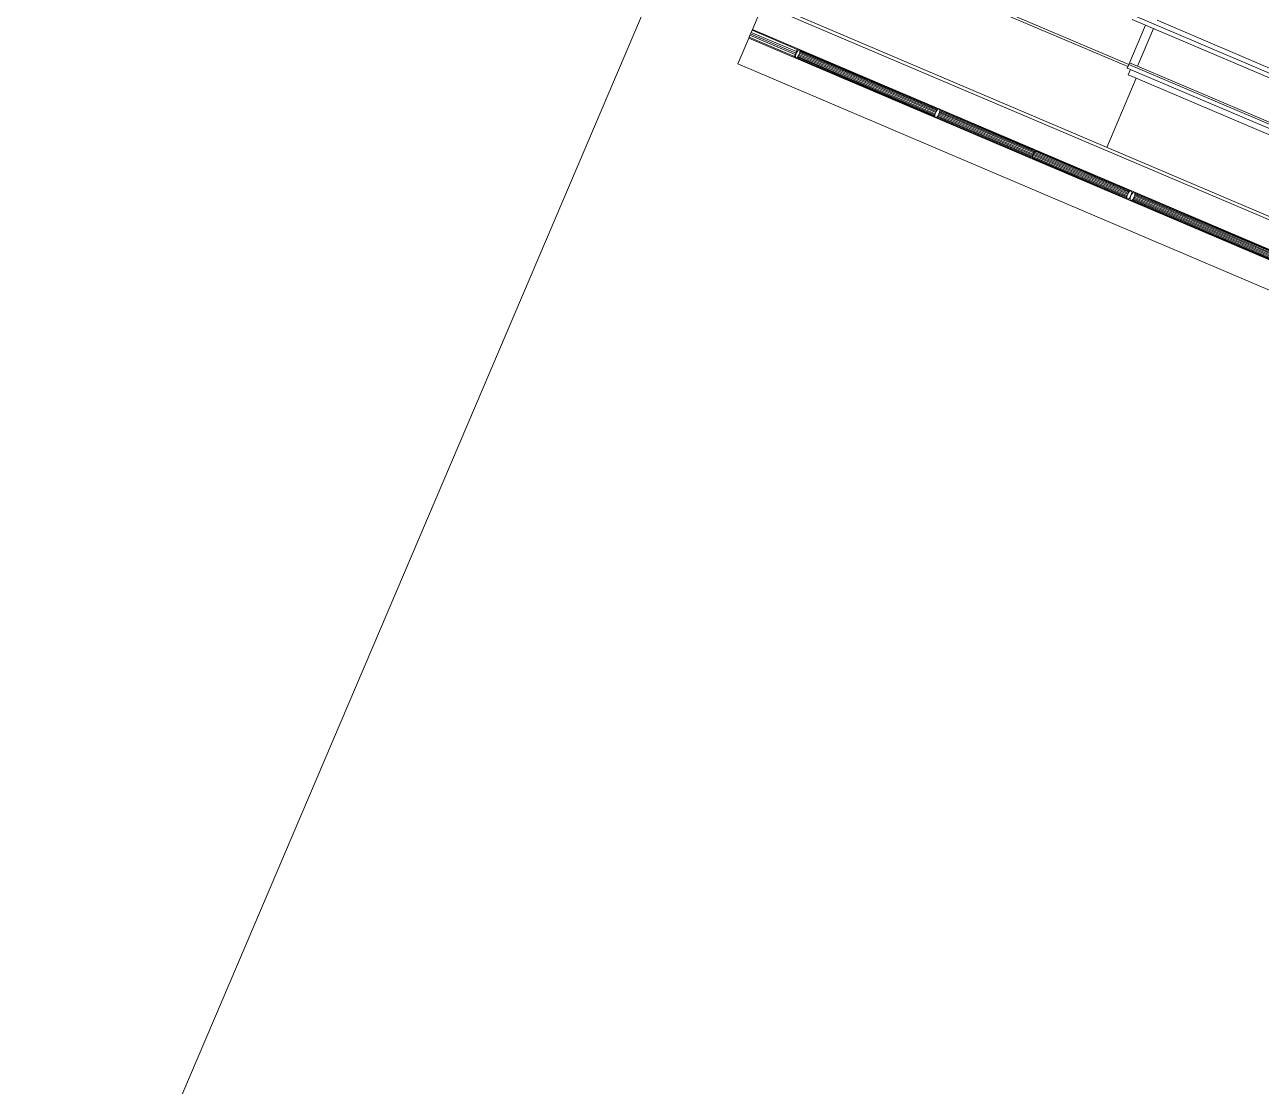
# Model space of a CAD drawing. Header units: metres. Extents: x -48 to 2360, y -1392 to 453.
# Drawn here: x 703.578 to 705.512, y -946.916 to -945.255 of the extents above; entities that cross this region are included whole.
import ezdxf

# ---------------------------------------------------------------- set-up
doc = ezdxf.new("R2010")
doc.units = ezdxf.units.M
doc.layers.add('MUEBLES', color=223, linetype='Continuous', lineweight=5, transparency=0.3)
doc.layers.add('TODO', color=210, linetype='Continuous', lineweight=5)

msp = doc.modelspace()

# ---------------------------------------------------------------- linework, layer by layer
at = {"layer": 'MUEBLES', "transparency": 33554687}
for p, q in [((704.7784, -945.0969), (705.3031, -945.3203)), ((704.9528, -945.1674), (705.3045, -945.3172)), ((704.7142, -945.21), (705.6335, -945.6015)), ((705.6316, -945.6059), (704.7124, -945.2144)), ((704.716, -945.2624), (704.7327, -945.2231)), ((705.3098, -945.2466), (705.3307, -945.2555)), ((706.0826, -945.5687), (705.3123, -945.2406)), ((705.3487, -945.2481), (706.052, -945.5476)), ((704.7108, -945.2746), (704.7121, -945.2714)), ((704.7121, -945.2714), (704.7131, -945.2691)), ((704.7829, -945.3015), (704.7121, -945.2714)), ((704.7131, -945.2691), (704.714, -945.2669)), ((704.7839, -945.2993), (704.7131, -945.2691)), ((704.714, -945.2669), (704.7154, -945.2637)), ((704.714, -945.2669), (704.7848, -945.2971)), ((704.7154, -945.2637), (704.716, -945.2624)), ((704.7154, -945.2637), (704.7862, -945.2939)), ((706.5092, -946.0261), (704.716, -945.2624)), ((705.3307, -945.2555), (705.3045, -945.3172)), ((705.3433, -945.2609), (705.3182, -945.3198)), ((705.3307, -945.2555), (706.0591, -945.5658)), ((704.693, -945.3163), (704.7102, -945.2759)), ((704.7102, -945.2759), (704.7108, -945.2746)), ((704.7102, -945.2759), (706.5034, -946.0396)), ((704.7816, -945.3047), (704.7108, -945.2746)), ((704.7816, -945.3047), (704.781, -945.306)), ((704.7829, -945.3015), (704.7816, -945.3047)), ((704.7839, -945.2993), (704.7829, -945.3015)), ((704.7834, -945.3047), (704.7836, -945.3032)), ((704.7834, -945.306), (704.7834, -945.3047)), ((704.7836, -945.3069), (704.7834, -945.306)), ((704.7836, -945.3032), (704.7841, -945.3015)), ((704.784, -945.3073), (704.7836, -945.3069)), ((704.7848, -945.2971), (704.7839, -945.2993)), ((704.7847, -945.3073), (704.784, -945.3073)), ((704.7841, -945.3015), (704.7848, -945.2997)), ((704.7854, -945.3069), (704.7847, -945.3073)), ((705.0017, -945.3998), (704.7847, -945.3073)), ((704.7862, -945.2939), (704.7848, -945.2971)), ((704.7848, -945.2997), (704.7856, -945.298)), ((704.7863, -945.306), (704.7854, -945.3069)), ((705.0014, -945.3988), (704.7854, -945.3069)), ((704.7856, -945.298), (704.7865, -945.2964)), ((704.7867, -945.2926), (704.7862, -945.2939)), ((704.7873, -945.3047), (704.7863, -945.306)), ((705.0013, -945.3975), (704.7863, -945.306)), ((704.7865, -945.2964), (704.7874, -945.2952)), ((704.7882, -945.3032), (704.7873, -945.3047)), ((705.0015, -945.396), (704.7873, -945.3047)), ((704.7874, -945.2952), (704.7883, -945.2943)), ((704.789, -945.3015), (704.7882, -945.3032)), ((705.0019, -945.3942), (704.7882, -945.3032)), ((704.7883, -945.2943), (704.7891, -945.2938)), ((704.7896, -945.2997), (704.789, -945.3015)), ((704.789, -945.3015), (705.0026, -945.3924)), ((704.7891, -945.2938), (704.7898, -945.2938)), ((704.7901, -945.298), (704.7896, -945.2997)), ((704.7896, -945.2997), (705.0034, -945.3907)), ((704.7898, -945.2938), (704.7902, -945.2943)), ((704.7904, -945.2964), (704.7901, -945.298)), ((704.7901, -945.298), (705.0044, -945.3892)), ((704.7902, -945.2943), (705.0072, -945.3867)), ((704.7902, -945.2943), (704.7904, -945.2952)), ((704.7904, -945.2952), (705.0063, -945.3872)), ((704.7904, -945.2952), (704.7904, -945.2964)), ((704.7904, -945.2964), (705.0054, -945.388)), ((706.4862, -946.08), (704.693, -945.3163)), ((705.3045, -945.3172), (705.302, -945.323)), ((705.302, -945.323), (705.6662, -945.4781)), ((705.3036, -945.3335), (705.3071, -945.3252)), ((705.3045, -945.3172), (706.0329, -945.6274)), ((705.3182, -945.3198), (705.3056, -945.3145)), ((705.3182, -945.3198), (706.0215, -945.6194)), ((705.3162, -945.3388), (705.2702, -945.4468)), ((705.3162, -945.3388), (705.3036, -945.3335)), ((706.0195, -945.6384), (705.3162, -945.3388)), ((705.0054, -945.388), (705.0063, -945.3872)), ((705.0063, -945.3872), (705.0072, -945.3867)), ((705.0072, -945.3867), (705.008, -945.3868)), ((705.008, -945.3868), (705.0086, -945.3873)), ((705.0086, -945.3873), (705.156, -945.4501)), ((705.0086, -945.3873), (705.0089, -945.3882)), ((705.0013, -945.3975), (705.0015, -945.396)), ((705.0014, -945.3988), (705.0013, -945.3975)), ((705.0017, -945.3998), (705.0014, -945.3988)), ((705.0015, -945.396), (705.0019, -945.3942)), ((705.0023, -945.4003), (705.0017, -945.3998)), ((705.0019, -945.3942), (705.0026, -945.3924)), ((705.003, -945.4003), (705.0023, -945.4003)), ((705.0026, -945.3924), (705.0034, -945.3907)), ((705.0039, -945.3999), (705.003, -945.4003)), ((705.1505, -945.4631), (705.003, -945.4003)), ((705.0034, -945.3907), (705.0044, -945.3892)), ((705.0049, -945.3991), (705.0039, -945.3999)), ((705.1514, -945.4627), (705.0039, -945.3999)), ((705.0044, -945.3892), (705.0054, -945.388)), ((705.0059, -945.3978), (705.0049, -945.3991)), ((705.1524, -945.4619), (705.0049, -945.3991)), ((705.0069, -945.3963), (705.0059, -945.3978)), ((705.1534, -945.4606), (705.0059, -945.3978)), ((705.0077, -945.3946), (705.0069, -945.3963)), ((705.1543, -945.4591), (705.0069, -945.3963)), ((705.0083, -945.3928), (705.0077, -945.3946)), ((705.0077, -945.3946), (705.1552, -945.4574)), ((705.0088, -945.3911), (705.0083, -945.3928)), ((705.0083, -945.3928), (705.1558, -945.4556)), ((705.009, -945.3895), (705.0088, -945.3911)), ((705.0088, -945.3911), (705.1563, -945.4539)), ((705.0089, -945.3882), (705.1564, -945.451)), ((705.0089, -945.3882), (705.009, -945.3895)), ((705.009, -945.3895), (705.1564, -945.4523)), ((705.1505, -945.4631), (705.1497, -945.4631)), ((705.1514, -945.4627), (705.1505, -945.4631)), ((705.1524, -945.4619), (705.1514, -945.4627)), ((705.1534, -945.4606), (705.1524, -945.4619)), ((705.1543, -945.4591), (705.1534, -945.4606)), ((705.1539, -945.4625), (705.1541, -945.4609)), ((705.3014, -945.5253), (705.1539, -945.4625)), ((705.154, -945.4638), (705.1539, -945.4625)), ((705.3014, -945.5266), (705.154, -945.4638)), ((705.1543, -945.4647), (705.154, -945.4638)), ((705.1541, -945.4609), (705.1545, -945.4592)), ((705.3015, -945.5237), (705.1541, -945.4609)), ((705.1552, -945.4574), (705.1543, -945.4591)), ((705.3018, -945.5275), (705.1543, -945.4647)), ((705.1548, -945.4652), (705.1543, -945.4647)), ((705.1545, -945.4592), (705.1552, -945.4574)), ((705.302, -945.522), (705.1545, -945.4592)), ((705.1558, -945.4556), (705.1552, -945.4574)), ((705.1552, -945.4574), (705.156, -945.4557)), ((705.3026, -945.5202), (705.1552, -945.4574)), ((705.1555, -945.4496), (705.156, -945.4501)), ((705.1563, -945.4539), (705.1558, -945.4556)), ((705.156, -945.4501), (705.1564, -945.451)), ((705.156, -945.4557), (705.1569, -945.4542)), ((705.156, -945.4557), (705.3035, -945.5185)), ((705.1564, -945.4523), (705.1563, -945.4539)), ((705.1564, -945.451), (705.1564, -945.4523)), ((705.1569, -945.4542), (705.1579, -945.453)), ((705.1569, -945.4542), (705.3044, -945.517)), ((705.1579, -945.453), (705.1589, -945.4521)), ((705.1579, -945.453), (705.3054, -945.5158)), ((705.1589, -945.4521), (705.1598, -945.4517)), ((705.1589, -945.4521), (705.3064, -945.5149)), ((705.1598, -945.4517), (705.3073, -945.5145)), ((705.1598, -945.4517), (705.1606, -945.4518)), ((705.3015, -945.5237), (705.302, -945.522)), ((705.302, -945.522), (705.3026, -945.5202)), ((705.3026, -945.5202), (705.3035, -945.5185)), ((705.3035, -945.5185), (705.3044, -945.517)), ((705.3044, -945.517), (705.3054, -945.5158)), ((705.3054, -945.5158), (705.3064, -945.5149)), ((705.3064, -945.5149), (705.3073, -945.5145)), ((705.3077, -945.5224), (705.3069, -945.5241)), ((705.3071, -945.5242), (705.3078, -945.5224)), ((705.3073, -945.5145), (705.3081, -945.5146)), ((705.3084, -945.5206), (705.3077, -945.5224)), ((705.3078, -945.5224), (705.3086, -945.5207)), ((705.3081, -945.5146), (705.3086, -945.5151)), ((705.3088, -945.5189), (705.3084, -945.5206)), ((705.3086, -945.5151), (705.3089, -945.516)), ((705.3086, -945.5207), (705.3096, -945.5192)), ((705.309, -945.5173), (705.3088, -945.5189)), ((705.3089, -945.516), (705.309, -945.5173)), ((705.3096, -945.5192), (705.3106, -945.518)), ((705.3106, -945.518), (705.3116, -945.5171)), ((705.3116, -945.5171), (705.3125, -945.5167)), ((705.3125, -945.5167), (705.3132, -945.5168)), ((705.3136, -945.5228), (705.3129, -945.5246)), ((705.3132, -945.5168), (705.3138, -945.5173)), ((705.314, -945.5211), (705.3136, -945.5228)), ((705.3136, -945.5228), (705.456, -945.5835)), ((705.3138, -945.5173), (705.458, -945.5787)), ((705.3138, -945.5173), (705.3141, -945.5182)), ((705.3142, -945.5195), (705.314, -945.5211)), ((705.314, -945.5211), (705.4567, -945.5819)), ((705.3141, -945.5182), (705.4577, -945.5794)), ((705.3141, -945.5182), (705.3142, -945.5195)), ((705.3142, -945.5195), (705.4573, -945.5805)), ((705.3014, -945.5253), (705.3015, -945.5237)), ((705.3014, -945.5266), (705.3014, -945.5253)), ((705.3018, -945.5275), (705.3014, -945.5266)), ((705.3023, -945.528), (705.3018, -945.5275)), ((705.3031, -945.5281), (705.3023, -945.528)), ((705.304, -945.5277), (705.3031, -945.5281)), ((705.305, -945.5268), (705.304, -945.5277)), ((705.306, -945.5256), (705.305, -945.5268)), ((705.3069, -945.5241), (705.306, -945.5256)), ((705.3065, -945.5275), (705.3067, -945.5259)), ((705.3066, -945.5288), (705.3065, -945.5275)), ((705.3069, -945.5297), (705.3066, -945.5288)), ((705.3067, -945.5259), (705.3071, -945.5242)), ((705.3075, -945.5302), (705.3069, -945.5297)), ((705.3082, -945.5303), (705.3075, -945.5302)), ((705.3091, -945.5299), (705.3082, -945.5303)), ((705.4525, -945.5917), (705.3082, -945.5303)), ((705.3101, -945.529), (705.3091, -945.5299)), ((705.4528, -945.5911), (705.3091, -945.5299)), ((705.3111, -945.5278), (705.3101, -945.529)), ((705.4532, -945.59), (705.3101, -945.529)), ((705.3121, -945.5263), (705.3111, -945.5278)), ((705.4538, -945.5886), (705.3111, -945.5278)), ((705.3129, -945.5246), (705.3121, -945.5263)), ((705.4545, -945.587), (705.3121, -945.5263)), ((705.3129, -945.5246), (705.4552, -945.5852)), ((705.4573, -945.5805), (705.6003, -945.6414)), ((705.4577, -945.5794), (705.6013, -945.6406)), ((705.458, -945.5787), (705.6022, -945.6401)), ((705.5967, -945.6532), (705.4525, -945.5917)), ((705.5964, -945.6522), (705.4528, -945.5911)), ((705.5963, -945.6509), (705.4532, -945.59)), ((705.5965, -945.6494), (705.4538, -945.5886)), ((705.5969, -945.6476), (705.4545, -945.587)), ((705.5976, -945.6458), (705.4552, -945.5852)), ((705.456, -945.5835), (705.5984, -945.6441)), ((705.4567, -945.5819), (705.5993, -945.6426))]:
    msp.add_line(p, q, dxfattribs=at)
at = {"layer": 'TODO', "ltscale": 7, "transparency": 33554687}
msp.add_line((700.1324, -955.5995), (705.429, -943.1602), dxfattribs=at)
msp.add_lwpolyline([(707.5307, -944.0838), (705.4187, -943.1843), (700.1324, -955.5995), (700.4762, -956.1931), (702.0407, -956.8587), (701.9022, -957.1915), (722.391, -965.9607), (728.3733, -952.0288), (707.8845, -943.2596), (707.5306, -944.0838)], dxfattribs=at)

doc.saveas('drawing.dxf')
